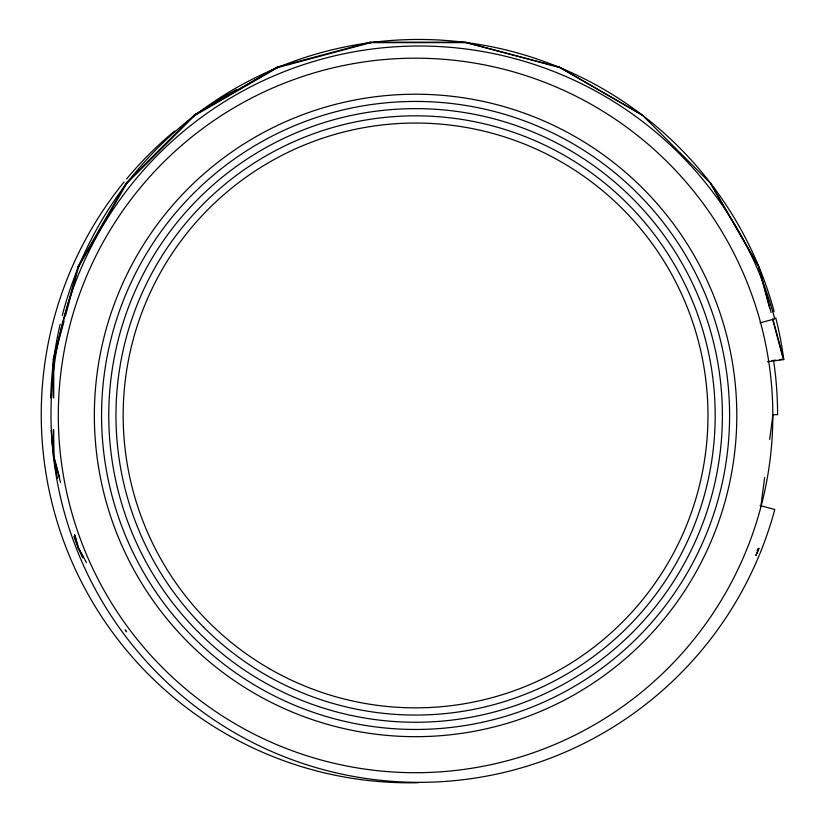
<?xml version="1.0" encoding="UTF-8"?>
<svg xmlns="http://www.w3.org/2000/svg" width="825" height="825" viewBox="0 0 825 825"><rect width="100%" height="100%" fill="white"/><g stroke="black" fill="none" stroke-linecap="round" stroke-linejoin="round"><path stroke-width="1.24" d="M466.259 42.652L559.154 67.062L642.386 115.118L710.82 183.542L758.876 266.774L771.148 312.572M760.825 506.643L764.662 477.51M769.663 439.508L772.829 415.449A357.266 357.266 0 0 0 236.94 106.043A357.266 357.266 0 0 0 236.94 724.845A357.266 357.266 0 0 0 772.829 415.449M53.243 397.619L53.243 359.133L78.128 266.3L126.173 183.068L194.143 115.118L277.375 67.062L370.208 42.188L466.321 42.188M64.061 321.007L53.718 359.607L53.718 397.836M65.381 316.078L78.592 266.774L126.648 183.542L194.607 115.582L277.839 67.526L370.683 42.652L466.785 42.652L559.628 67.526M756.999 550.512L758.278 548.305L758.876 548.553A368.167 368.156 0 0 1 755.875 555.576A368.167 368.156 0 0 0 758.876 548.512M78.437 547.955L86.45 562.547M760.042 322.843L774.788 318.893A368.167 368.167 0 0 0 207.993 112.592A368.167 368.167 0 0 0 207.993 715.76A368.167 368.167 0 0 0 774.788 509.468L760.042 505.519M53.243 429.619L53.718 455.183M772.107 360.608L775.83 360.123M779.553 359.628L782.038 359.298M767.353 361.732L783.75 359.576A368.167 368.156 0 0 0 775.82 317.965M772.489 414.645L777.583 414.645A368.167 368.167 0 0 0 773.623 360.834M53.243 359.133L53.821 359.215M78.128 266.3L78.726 266.558M559.154 67.093L642.386 115.149M194.607 115.582L194.143 115.118L277.375 67.062L277.623 67.66M83.665 557.38L78.128 548.078L74.477 534.466M126.173 631.311L126.648 631.785A368.167 368.156 0 0 1 125.111 629.722M710.985 184.222L758.402 266.341M772.808 318.759L783.75 359.576M758.732 267.537L759.732 271.26M760.392 273.735L769.684 308.385M772.664 319.533L782.946 357.895M59.648 477.85L53.718 455.72L53.718 429.701M75.137 535.652L78.592 548.553M53.243 455.245L60.545 482.481M370.208 42.188L370.281 42.766M418.337 782.708A368.167 368.167 0 0 1 124.142 181.912M126.607 178.922A368.167 368.167 0 0 1 174.683 131.02M213.314 103.063A368.167 368.167 0 0 1 236.486 89.626M82.624 557.875A368.167 368.156 0 0 1 73.92 536.642M57.441 478.397A368.167 368.156 0 0 1 51.263 430.207M50.696 397.939A368.167 368.156 0 0 1 60.132 324.246M62.288 315.459A368.167 368.156 0 0 1 774.19 311.716M193.524 637.488A314.026 314.026 0 0 0 718.895 496.722A314.026 314.026 0 0 0 334.3 112.128A314.026 314.026 0 0 0 193.524 637.488M188.43 642.582A321.224 321.224 0 0 0 725.856 498.589A321.224 321.224 0 0 0 332.434 105.167A321.224 321.224 0 0 0 188.43 642.582M269.373 668.673A292.401 292.401 0 0 0 707.974 415.449A292.401 292.401 0 0 0 269.373 162.216A292.401 292.401 0 0 0 269.373 668.673M198.619 632.393A306.817 306.817 0 0 0 711.934 494.856A306.817 306.817 0 0 0 336.157 119.089A306.817 306.817 0 0 0 198.619 632.393M203.713 627.299A299.609 299.609 0 0 0 704.973 492.989A299.609 299.609 0 0 0 338.023 126.05A299.609 299.609 0 0 0 203.713 627.299"/></g></svg>
